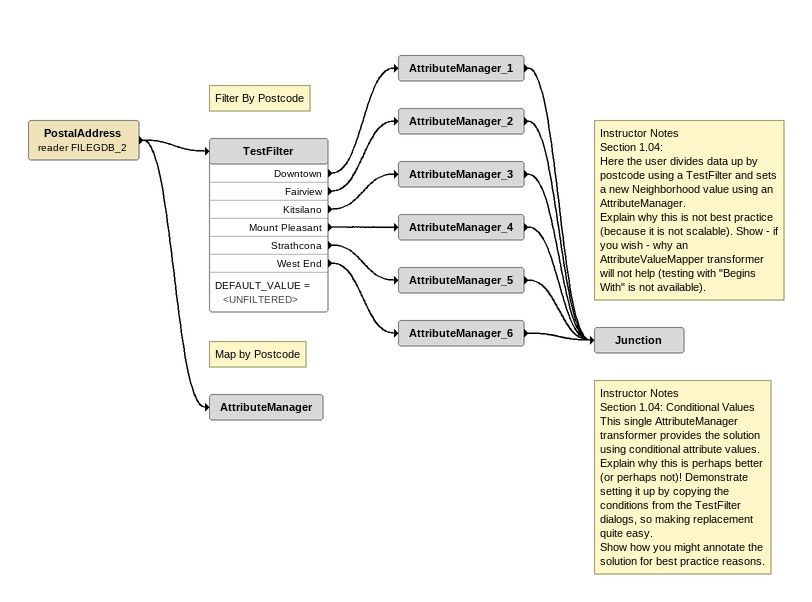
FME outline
PostalAddress (reader FILEGDB_2)
    -> TestFilter
    -> AttributeManager
Note: Filter By Postcode
TestFilter
    DEFAULT_VALUE = <UNFILTERED>
    Downtown -> AttributeManager_1
    Fairview -> AttributeManager_2
    Kitsilano -> AttributeManager_3
    Mount Pleasant -> AttributeManager_4
    Strathcona -> AttributeManager_5
    West End -> AttributeManager_6
AttributeManager_1
    -> Junction
AttributeManager_2
    -> Junction
AttributeManager_3
    -> Junction
AttributeManager_4
    -> Junction
AttributeManager_5
    -> Junction
AttributeManager_6
    -> Junction
Note: Instructor Notes / Section 1.04: / Here the user divides data up by postcode using a TestFilter and sets a new Neighborhood value using an AttributeManager. / Explain why this is not best practice (because it is not scalable). Show - if you wish - why an AttributeValueMapper transformer will not help (testing with "Begins With" is not available).
Note: Instructor Notes / Section 1.04: Conditional Values / This single AttributeManager transformer provides the solution using conditional attribute values. / Explain why this is perhaps better (or perhaps not)! Demonstrate setting it up by copying the conditions from the TestFilter dialogs, so making replacement quite easy. / Show how you might annotate the solution for best practice reasons.
Junction
Note: Map by Postcode
AttributeManager
